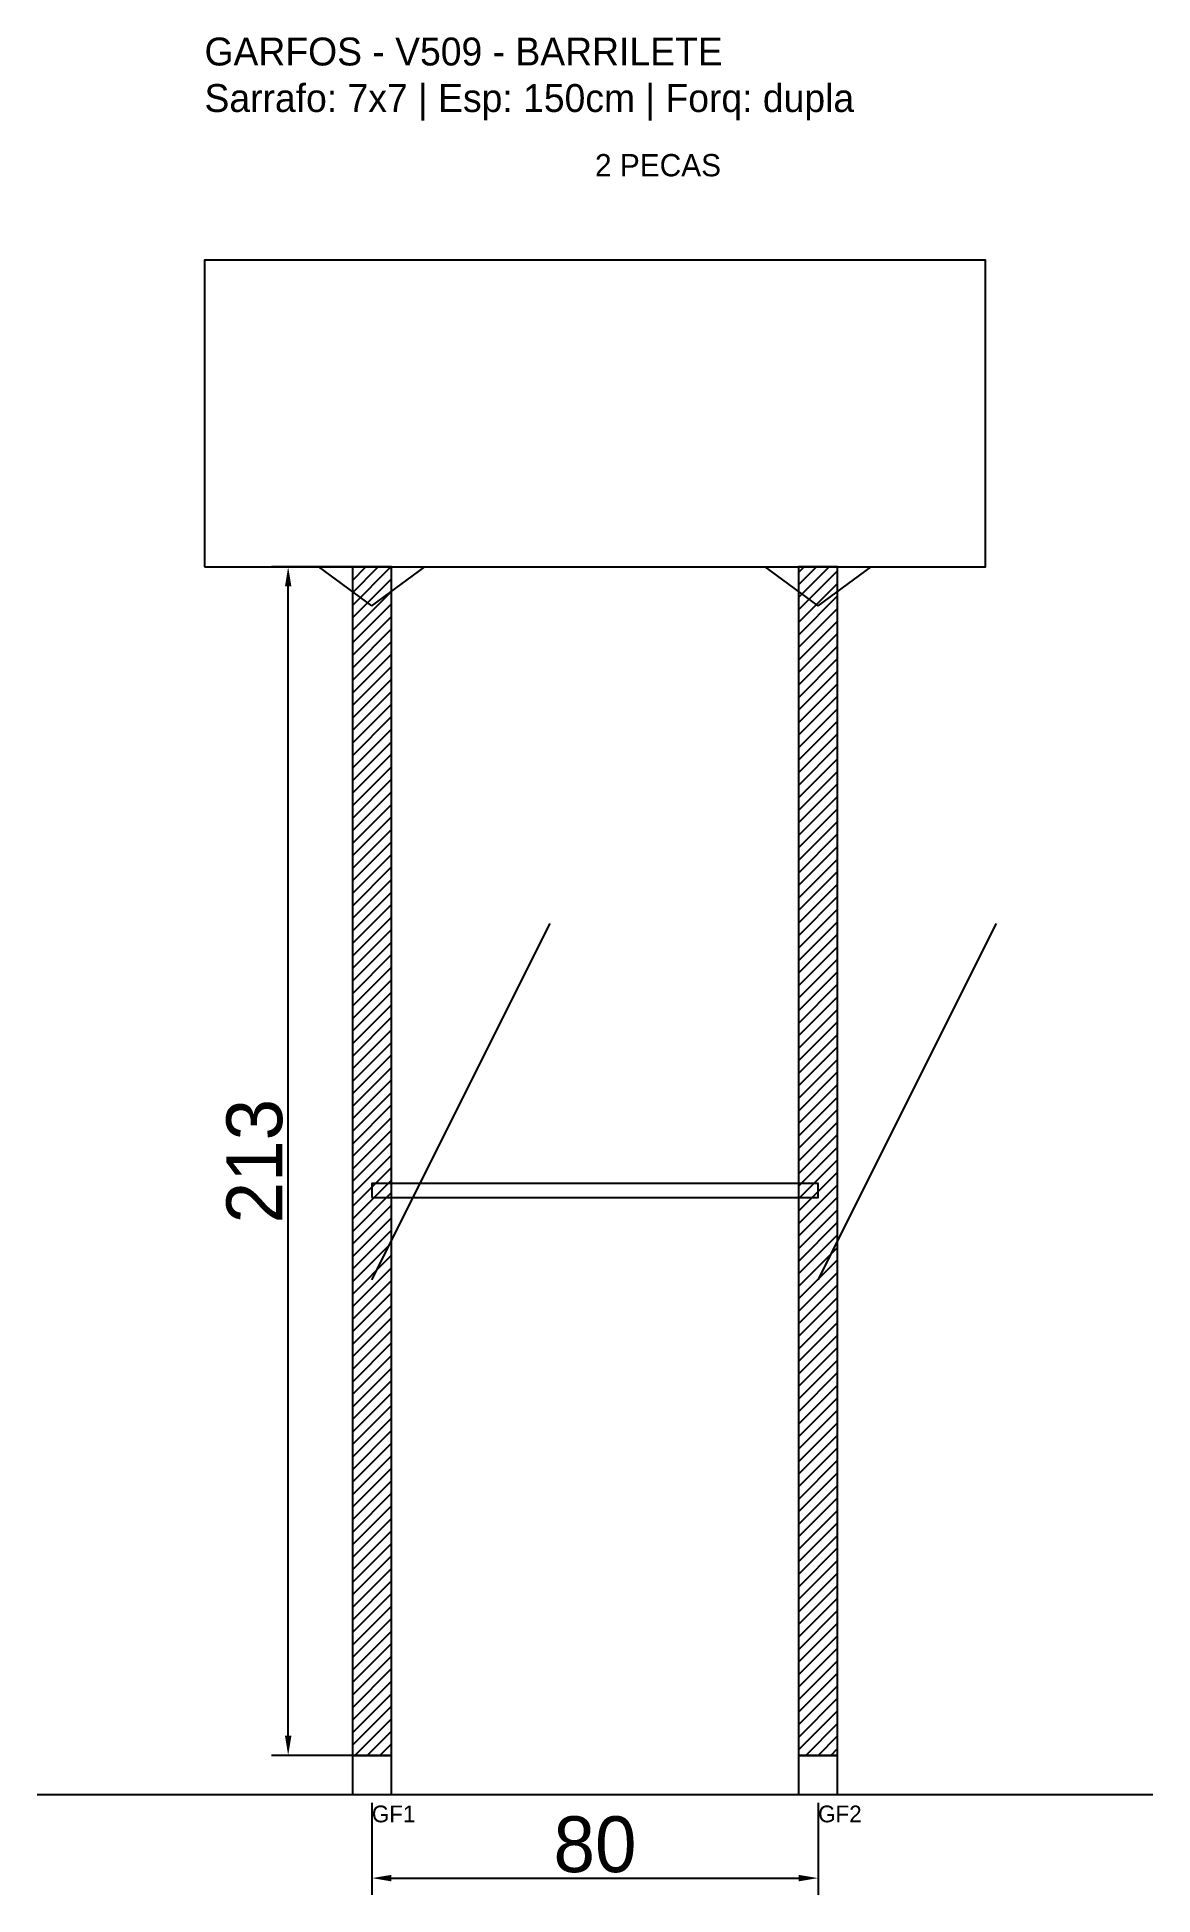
# Model space of a CAD drawing. Header units: metres. Extents: x -30 to 170, y -25 to 308.
import ezdxf

# ---------------------------------------------------------------- set-up
doc = ezdxf.new("R2010")
doc.units = ezdxf.units.M
for name, color, linetype in [('BARRA_ANCORAGEM', 1, 'Continuous'), ('COTA', 241, 'Continuous'), ('GARFOS OK', 3, 'Continuous'), ('NOME DA VIGA', 6, 'Continuous'), ('SARR_7x7', 40, 'Continuous'), ('TIRAS REESCORAMENTO', 252, 'Continuous'), ('VIGAS', 3, 'Continuous')]:
    doc.layers.add(name, color=color, linetype=linetype)
doc.dimstyles.new('EZ DXF', dxfattribs={"dimtxt": 10, "dimasz": 3.5, "dimexe": 3, "dimexo": 1.5, "dimgap": 1, "dimtad": 1, "dimdec": 1, "dimdsep": 46, "dimcen": 2.5, "dimazin": 3, "dimtfac": 1, "dimtmove": 0, "dimatfit": 3})

msp = doc.modelspace()

# ---------------------------------------------------------------- hatches: boundary and pattern name
at = {"layer": 'COTA'}
h = msp.add_hatch(dxfattribs=at)
h.set_pattern_fill('ANSI31', scale=0.5)
h.paths.add_polyline_path([(26.5, 0), (33.5, 0), (33.5, 213), (26.5, 213)])
h = msp.add_hatch(dxfattribs=at)
h.set_pattern_fill('ANSI31', scale=0.5)
h.paths.add_polyline_path([(106.498802, 0), (113.498802, 0), (113.498802, 213), (106.498802, 213)])

# ---------------------------------------------------------------- linework, layer by layer
at = {"layer": 'BARRA_ANCORAGEM'}
for p, q in [((30, 85.2), (61.95, 149.1)), ((109.998802, 85.2), (141.948802, 149.1))]:
    msp.add_line(p, q, dxfattribs=at)
at = {"layer": 'GARFOS OK'}
for p, q in [((30, 206), (20.5, 213)), ((20.5, 213), (39.5, 213)), ((30, 206), (39.5, 213)), ((109.998802, 206), (100.498802, 213)), ((100.498802, 213), (119.498802, 213)), ((109.998802, 206), (119.498802, 213))]:
    msp.add_line(p, q, dxfattribs=at)
at = {"layer": 'GARFOS OK', "linetype": 'CONTINUOUS'}
msp.add_line((-30, -7), (169.998802, -7), dxfattribs=at)
at = {"layer": 'GARFOS OK'}
for points in [[(26.5, 0), (33.5, 0), (33.5, 213), (26.5, 213), (26.5, 0)], [(106.498802, 0), (113.498802, 0), (113.498802, 213), (106.498802, 213), (106.498802, 0)]]:
    msp.add_lwpolyline(points, dxfattribs=at)
at = {"layer": 'SARR_7x7'}
for points in [[(26.5, -7), (33.5, -7), (33.5, 0), (26.5, 0), (26.5, -7)], [(106.498802, -7), (113.498802, -7), (113.498802, 0), (106.498802, 0), (106.498802, -7)]]:
    msp.add_lwpolyline(points, dxfattribs=at)
at = {"layer": 'TIRAS REESCORAMENTO'}
msp.add_lwpolyline([(30, 100), (109.998802, 100), (109.998802, 102.5), (30, 102.5), (30, 100)], dxfattribs=at)
at = {"layer": 'VIGAS'}
msp.add_lwpolyline([(0, 213), (139.998802, 213), (139.998802, 268), (0, 268), (0, 213)], dxfattribs=at)

# ---------------------------------------------------------------- texts
at = {"layer": 'NOME DA VIGA'}
for s, height, p in [('2 PECAS', 4, (69.999401, 283)), ('GF1', 3, (30, -12)), ('GF2', 3, (109.998802, -12))]:
    msp.add_text(s, height=height, dxfattribs=at).set_placement(p)
at = {"layer": 'NOME DA VIGA', "insert": (0, 293), "char_height": 5, "attachment_point": 7}
msp.add_mtext('GARFOS - V509 - BARRILETE\\PSarrafo: 7x7 | Esp: 150cm | Forq: dupla', dxfattribs=at)

# ---------------------------------------------------------------- dimensions: what is measured, and where the dimension line sits
at = {"layer": 'COTA'}
msp.add_linear_dim(base=(15, 0), p1=(30, 0), p2=(30, 213), angle=90, dimstyle='EZ DXF', dxfattribs=at).render()
msp.add_linear_dim(base=(30, -22), p1=(30, -7), p2=(109.998802, -7), dimstyle='EZ DXF', dxfattribs=at).render()

doc.saveas('drawing.dxf')
